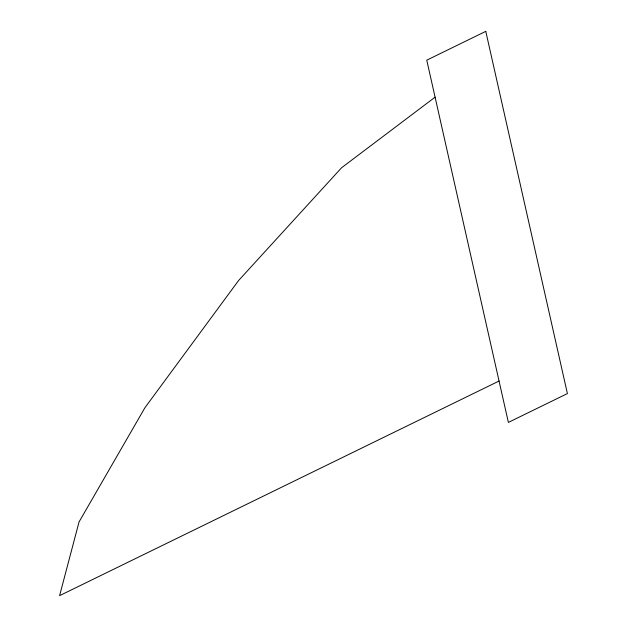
<?xml version="1.0" encoding="UTF-8"?>
<svg xmlns="http://www.w3.org/2000/svg" width="627" height="627" viewBox="0 0 627 627"><rect width="100%" height="100%" fill="white"/><g stroke="black" fill="none" stroke-linecap="round" stroke-linejoin="round"><path stroke-width="0.94" d="M435.091 97.177L341.574 167.762L238.652 280.449L144.939 407.691L79.049 521.938L59.596 595.65L499.061 381.028M485.776 31.35L426.752 60.176L508.379 422.402L567.404 393.576L485.776 31.35"/></g></svg>
